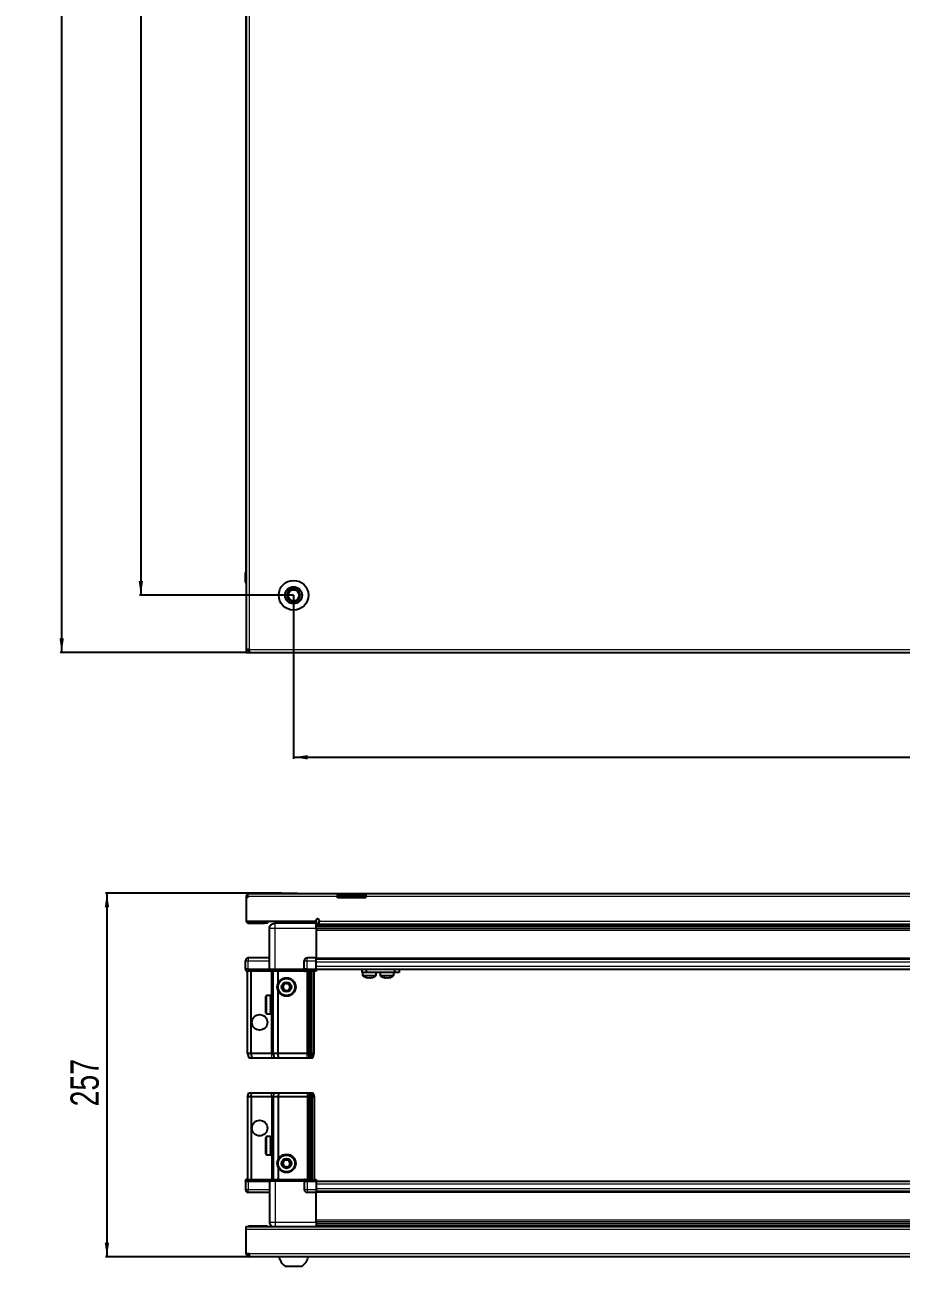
# Model space of a CAD drawing. Header units: millimetres. Extents: x -659 to 2301, y -260 to 1614.
# Drawn here: x -659 to -39, y -260 to 617 of the extents above; entities that cross this region are included whole.
import ezdxf

# ---------------------------------------------------------------- set-up
doc = ezdxf.new("R2010")
doc.units = ezdxf.units.MM
doc.layers.add('FORMAT', color=7, linetype='Continuous')
doc.styles.add('SLDTEXTSTYLE0', font='TXT', dxfattribs={"width": 0.75})
doc.dimstyles.new('SLDDIMSTYLE0', dxfattribs={"dimtxt": 20, "dimasz": 10, "dimexe": 0, "dimexo": 0.0625, "dimgap": 5, "dimtad": 2, "dimdec": 1, "dimrnd": 1e-09, "dimzin": 12, "dimdsep": 46, "dimtxsty": 'SLDTEXTSTYLE0', "dimsah": 1, "dimcen": 0.09, "dimadec": 0, "dimazin": 3, "dimtfac": 1, "dimtofl": 0, "dimtmove": 0, "dimatfit": 3, "dimfxl": 0, "dimfrac": 2, "dimtolj": 1, "dimtzin": 12, "dimarcsym": 0})

# ---------------------------------------------------------------- blocks, each defined once
blk = doc.blocks.new('_D')
at = {"layer": 'FORMAT'}
for p, q in [((-502.59, 1372.83), (-634.08, 1372.83)), ((-633.08, 173.83), (-633.08, 1372.83)), ((-502.59, 173.83), (-634.08, 173.83))]:
    blk.add_line(p, q, dxfattribs=at)
for points in [[(-633.08, 1372.83), (-634.62, 1362.83), (-631.54, 1362.83)], [(-633.08, 173.83), (-631.54, 183.83), (-634.62, 183.83)]]:
    blk.add_solid(points, dxfattribs=at)
at = {"layer": 'FORMAT', "insert": (-658.86, 743.77), "char_height": 20, "attachment_point": 1, "rotation": 90, "style": 'SLDTEXTSTYLE0'}
blk.add_mtext('1199', dxfattribs=at)
blk = doc.blocks.new('_D_2')
at = {"layer": 'FORMAT'}
for p, q in [((-469.08, 214.32), (-469.08, 98.83)), ((462.92, 214.32), (462.92, 98.83)), ((-469.08, 99.83), (462.92, 99.83))]:
    blk.add_line(p, q, dxfattribs=at)
for points in [[(-469.08, 99.83), (-459.08, 98.29), (-459.08, 101.37)], [(462.92, 99.83), (452.92, 101.37), (452.92, 98.29)]]:
    blk.add_solid(points, dxfattribs=at)
at = {"layer": 'FORMAT', "insert": (-25.24, 125.61), "char_height": 20, "attachment_point": 1, "style": 'SLDTEXTSTYLE0'}
blk.add_mtext('932', dxfattribs=at)
blk = doc.blocks.new('_D_5')
at = {"layer": 'FORMAT'}
for p, q in [((-469.09, 1332.33), (-578.08, 1332.33)), ((-577.08, 1332.33), (-577.08, 214.33)), ((-469.09, 214.33), (-578.08, 214.33))]:
    blk.add_line(p, q, dxfattribs=at)
for points in [[(-577.08, 1332.33), (-578.62, 1322.33), (-575.54, 1322.33)], [(-577.08, 214.33), (-575.54, 224.33), (-578.62, 224.33)]]:
    blk.add_solid(points, dxfattribs=at)
at = {"layer": 'FORMAT', "insert": (-602.86, 743.77), "char_height": 20, "attachment_point": 1, "rotation": 90, "style": 'SLDTEXTSTYLE0'}
blk.add_mtext('1118', dxfattribs=at)
blk = doc.blocks.new('_D_10')
at = {"layer": 'FORMAT'}
for p, q in [((-477.72, 3.78), (-602.08, 3.78)), ((-601.08, 3.78), (-601.08, -253.22)), ((-500.49, -253.22), (-602.08, -253.22))]:
    blk.add_line(p, q, dxfattribs=at)
for points in [[(-601.08, 3.78), (-602.62, -6.22), (-599.54, -6.22)], [(-601.08, -253.22), (-599.54, -243.22), (-602.62, -243.22)]]:
    blk.add_solid(points, dxfattribs=at)
at = {"layer": 'FORMAT', "insert": (-626.86, -146.89), "char_height": 20, "attachment_point": 1, "rotation": 90, "style": 'SLDTEXTSTYLE0'}
blk.add_mtext('257', dxfattribs=at)

msp = doc.modelspace()

# ---------------------------------------------------------------- linework, layer by layer
at = {"color": 7, "linetype": 'Continuous', "lineweight": 25}
for p, q in [((-502.58, 1370.73), (-502.58, 175.93)), ((-502.93, 1316.33), (-502.93, 230.33)), ((-503.08, 223.83), (-503.08, 230.33)), ((-503.08, 230.33), (-503.08, 230.33)), ((-503.08, 230.33), (-503.08, 230.33)), ((-503.08, 230.33), (-503.08, 223.83)), ((-502.58, 230.33), (-503.08, 230.33)), ((-502.58, 222.51), (-502.58, 222.51)), ((-500.48, 175.93), (-502.58, 175.93)), ((-502.58, 175.93), (-502.58, 175.33)), ((-500.48, 175.93), (-500.48, 173.83)), ((-500.48, 175.33), (-502.58, 175.33)), ((-502.58, 175.33), (-502.58, 173.83)), ((-502.58, 173.83), (-500.48, 173.83)), ((-500.48, 173.83), (494.32, 173.83)), ((-501.58, 1.38), (-502.58, 1.38)), ((-502.58, 1.38), (-502.58, 0.48)), ((-502.58, 0.48), (-502.58, -16.02)), ((-501.58, 0.48), (-502.58, 0.48)), ((-501.58, 1.38), (-501.58, 0.48)), ((-500.98, 3.48), (-438.08, 3.48)), ((-477.71, 3.78), (-477.71, 3.48)), ((-477.71, 3.78), (-466.14, 3.78)), ((-466.14, 3.48), (-466.14, 3.78)), ((-438.08, 1.38), (-438.08, 3.48)), ((-438.08, 3.48), (-428.08, 3.48)), ((-428.08, 1.98), (-438.08, 1.98)), ((-438.08, 0.48), (-438.08, 1.38)), ((-418.08, 0.48), (-438.08, 0.48)), ((-428.08, 3.48), (-418.08, 3.48)), ((-418.08, 1.98), (-428.08, 1.98)), ((-418.08, 3.48), (411.92, 3.48)), ((-418.08, 3.48), (-418.08, 1.38)), ((-418.08, 0.48), (-418.08, 1.38)), ((-502.58, -16.02), (-453.08, -16.02)), ((-500.48, -17.52), (-489.58, -17.52)), ((-487.58, -17.52), (-489.58, -17.52)), ((-487.58, -16.02), (-487.58, -17.52)), ((-482.33, -16.02), (-482.33, -17.52)), ((-453.08, -17.52), (-482.08, -17.52)), ((-455.83, -17.52), (-455.83, -16.02)), ((-453.08, -16.02), (-453.08, -15.17)), ((-453.08, -16.02), (-453.08, -17.52)), ((-451.08, -15.17), (-451.08, -15.92)), ((-451.08, -18.02), (-451.08, -15.92)), ((-486.08, -50.02), (-486.08, -21.02)), ((-453.08, -18.17), (-429.2, -18.17)), ((446.92, -19.97), (-453.08, -19.97)), ((446.92, -20), (-453.08, -20)), ((-453.08, -21.02), (-453.08, -42.02)), ((-451.08, -18.02), (-15.58, -18.02)), ((-434.58, -18.02), (-434.58, -18.17)), ((-434.41, -18.02), (-434.41, -18.17)), ((-434.21, -18.02), (-434.21, -18.17)), ((-433.66, -18.02), (-433.66, -18.17)), ((-433.24, -18.02), (-433.24, -18.17)), ((-432.35, -18.02), (-432.35, -18.17)), ((-431.77, -18.02), (-431.77, -18.17)), ((-430.63, -18.02), (-430.63, -18.17)), ((-429.94, -18.02), (-429.94, -18.17)), ((-429.2, -18.17), (-428.66, -18.17)), ((-428.66, -18.02), (-428.66, -18.17)), ((-428.66, -18.17), (-428.65, -18.17)), ((-428.65, -18.17), (-427.92, -18.17)), ((-428.47, -18.02), (-428.47, -18.17)), ((-427.97, -18.02), (-427.97, -18.17)), ((-427.92, -18.02), (-427.92, -18.17)), ((-427.92, -18.17), (-426.96, -18.17)), ((-427.92, -18.17), (-427.92, -18.17)), ((-426.96, -18.17), (420.8, -18.17)), ((-426.63, -18.02), (-426.63, -18.17)), ((-426.62, -18.02), (-426.62, -18.17)), ((-425.92, -18.02), (-425.92, -18.17)), ((-424.74, -18.02), (-424.74, -18.17)), ((-424.13, -18.02), (-424.13, -18.17)), ((-423.18, -18.02), (-423.18, -18.17)), ((-422.73, -18.02), (-422.73, -18.17)), ((-422.1, -18.02), (-422.1, -18.17)), ((-421.85, -18.02), (-421.85, -18.17)), ((-421.6, -18.02), (-421.6, -18.17)), ((-421.58, -18.02), (-421.58, -18.17)), ((-486.08, -42.02), (-501.08, -42.02)), ((-453.08, -42.02), (-459.58, -42.02)), ((-453.08, -44.02), (-453.08, -42.02)), ((-453.08, -42.67), (446.92, -42.67)), ((-503.08, -50.02), (-503.08, -44.02)), ((-503.08, -50.02), (-503.08, -50.02)), ((-503.08, -50.02), (-503.08, -50.36)), ((-503.08, -50.02), (-503.08, -50.36)), ((-501.08, -50.02), (-503.08, -50.02)), ((-503.08, -50.36), (-502.58, -51.22)), ((-503.08, -50.36), (-502.58, -51.22)), ((-502.58, -51.22), (-501.08, -51.22)), ((-501.58, -109.52), (-501.58, -51.22)), ((-501.08, -50.02), (-486.28, -50.02)), ((-486.28, -51.22), (-501.08, -51.22)), ((-499.08, -109.52), (-499.08, -51.22)), ((-486.28, -50.02), (-486.08, -50.02)), ((-486.08, -51.22), (-486.28, -51.22)), ((-486.08, -50.02), (-486.08, -51.22)), ((-486.08, -50.02), (-482.08, -50.02)), ((-482.08, -51.22), (-486.08, -51.22)), ((-483.58, -109.52), (-483.58, -51.22)), ((-482.08, -50.02), (-461.78, -50.02)), ((-461.78, -51.22), (-482.08, -51.22)), ((-480.08, -60.02), (-480.08, -51.22)), ((-461.78, -50.02), (-461.58, -50.02)), ((-461.58, -51.22), (-461.78, -51.22)), ((-461.58, -50.02), (-461.58, -44.02)), ((-461.58, -50.02), (-461.58, -51.22)), ((-459.58, -50.02), (-461.58, -50.02)), ((-461.58, -50.02), (-459.58, -50.02)), ((-461.58, -51.22), (-460.9, -51.22)), ((-453.08, -51.22), (-460.9, -51.22)), ((-459.58, -50.02), (-453.08, -50.02)), ((-459.58, -50.36), (-453.08, -50.36)), ((-458.58, -109.52), (-458.58, -51.22)), ((-457.58, -109.52), (-457.58, -51.22)), ((-456.08, -109.52), (-456.08, -51.22)), ((-454.58, -109.52), (-454.58, -51.22)), ((-453.08, -50.02), (-453.08, -44.02)), ((-453.08, -49.87), (446.92, -49.87)), ((-453.08, -50.02), (-453.08, -50.36)), ((-453.08, -50.36), (-453.08, -51.22)), ((-420.63, -52.37), (-420.63, -49.87)), ((-417.63, -52.37), (-420.63, -52.37)), ((-420.28, -52.37), (-420.28, -54.28)), ((-417.63, -49.87), (-417.63, -52.37)), ((-397.43, -52.37), (-417.63, -52.37)), ((-410.78, -54.28), (-410.78, -52.37)), ((-407.83, -52.37), (-407.83, -54.28)), ((-407.78, -52.37), (-407.78, -54.28)), ((-398.28, -54.28), (-398.28, -52.37)), ((-397.43, -52.37), (-397.43, -49.87)), ((-394.43, -52.37), (-397.43, -52.37)), ((-394.43, -49.87), (-394.43, -52.37)), ((-488.78, -80.72), (-488.78, -69.32)), ((-485.08, -68.52), (-487.98, -68.52)), ((-485.58, -68.62), (-485.08, -68.62)), ((-485.58, -68.62), (-485.58, -68.78)), ((-485.58, -68.78), (-485.08, -68.78)), ((-485.58, -69.27), (-485.08, -69.27)), ((-485.58, -69.27), (-485.58, -69.65)), ((-485.58, -69.65), (-485.08, -69.65)), ((-485.08, -68.62), (-485.08, -68.52)), ((-485.08, -68.78), (-485.08, -68.62)), ((-485.08, -69.27), (-485.08, -68.78)), ((-485.08, -69.65), (-485.08, -69.27)), ((-485.08, -70.49), (-485.08, -69.65)), ((-480.08, -109.52), (-480.08, -65.02)), ((-485.58, -70.49), (-485.08, -70.49)), ((-485.58, -70.49), (-485.58, -71.05)), ((-485.58, -71.05), (-485.08, -71.05)), ((-485.58, -72.15), (-485.08, -72.15)), ((-485.58, -72.15), (-485.58, -72.83)), ((-485.58, -72.83), (-485.08, -72.83)), ((-485.58, -74.09), (-485.08, -74.09)), ((-485.58, -74.09), (-485.58, -74.83)), ((-485.58, -74.39), (-485.08, -74.39)), ((-485.58, -74.83), (-485.08, -74.83)), ((-485.58, -76.12), (-485.08, -76.12)), ((-485.58, -76.12), (-485.58, -76.84)), ((-485.58, -76.26), (-485.08, -76.26)), ((-485.58, -76.84), (-485.08, -76.84)), ((-485.58, -78.05), (-485.08, -78.05)), ((-485.58, -78.05), (-485.58, -78.68)), ((-485.58, -78.68), (-485.08, -78.68)), ((-485.08, -71.05), (-485.08, -70.49)), ((-484.98, -70.62), (-485.08, -70.62)), ((-485.08, -72.15), (-485.08, -71.05)), ((-485.08, -72.83), (-485.08, -72.15)), ((-485.08, -74.09), (-485.08, -72.83)), ((-485.08, -74.39), (-485.08, -74.09)), ((-485.08, -76.12), (-485.08, -74.83)), ((-485.08, -76.84), (-485.08, -76.26)), ((-485.08, -78.05), (-485.08, -76.84)), ((-485.08, -78.68), (-485.08, -78.05)), ((-485.08, -79.68), (-485.08, -78.68)), ((-484.98, -72.14), (-484.98, -70.62)), ((-484.98, -79.42), (-484.98, -72.14)), ((-484.09, -71.72), (-484.58, -71.02)), ((-484.58, -79.02), (-484.58, -71.02)), ((-484.58, -79.02), (-484.09, -78.33)), ((-483.61, -71.02), (-484.09, -71.72)), ((-484.09, -78.33), (-484.09, -71.72)), ((-484.09, -78.33), (-483.61, -79.02)), ((-483.58, -71.02), (-483.61, -71.02)), ((-483.61, -79.02), (-483.61, -71.02)), ((-487.98, -81.52), (-485.08, -81.52)), ((-485.58, -79.68), (-485.08, -79.68)), ((-485.58, -79.68), (-485.58, -80.16)), ((-485.58, -80.16), (-485.08, -80.16)), ((-485.58, -80.85), (-485.08, -80.85)), ((-485.58, -80.85), (-485.58, -81.14)), ((-485.58, -81.14), (-485.08, -81.14)), ((-485.58, -81.46), (-485.08, -81.46)), ((-485.58, -81.46), (-485.58, -81.52)), ((-485.58, -81.52), (-485.08, -81.52)), ((-485.08, -79.42), (-484.98, -79.42)), ((-485.08, -80.16), (-485.08, -79.68)), ((-485.08, -80.85), (-485.08, -80.16)), ((-485.08, -81.14), (-485.08, -80.85)), ((-485.08, -81.46), (-485.08, -81.14)), ((-485.08, -81.52), (-485.08, -81.46)), ((-485.08, -81.52), (-485.08, -81.52)), ((-483.61, -79.02), (-483.58, -79.02)), ((-499.08, -109.52), (-501.58, -109.52)), ((-501.58, -109.52), (-500.77, -112.52)), ((-500.77, -112.52), (-498.92, -112.52)), ((-484.58, -109.52), (-499.08, -109.52)), ((-499.08, -109.52), (-498.92, -112.52)), ((-498.92, -112.52), (-484.58, -112.52)), ((-483.58, -109.52), (-484.58, -109.52)), ((-484.58, -112.52), (-482.77, -112.52)), ((-480.08, -109.52), (-483.58, -109.52)), ((-483.58, -109.52), (-482.77, -112.52)), ((-482.77, -112.52), (-479.74, -112.52)), ((-459.58, -109.52), (-480.08, -109.52)), ((-479.74, -112.52), (-480.08, -109.52)), ((-479.74, -112.52), (-459.58, -112.52)), ((-458.58, -109.52), (-459.58, -109.52)), ((-459.58, -112.52), (-457.77, -112.52)), ((-457.58, -109.52), (-458.58, -109.52)), ((-457.77, -112.52), (-458.58, -109.52)), ((-457.77, -112.52), (-457.03, -112.52)), ((-456.08, -109.52), (-457.58, -109.52)), ((-457.03, -112.52), (-457.58, -109.52)), ((-457.03, -112.52), (-456.53, -112.52)), ((-456.53, -112.52), (-456.08, -109.52)), ((-456.53, -112.52), (-455.38, -112.52)), ((-454.58, -109.52), (-456.08, -109.52)), ((-455.38, -112.52), (-454.58, -109.52)), ((-501.58, -140.22), (-500.77, -137.22)), ((-499.08, -140.22), (-501.58, -140.22)), ((-501.58, -140.22), (-501.58, -198.52)), ((-500.77, -137.22), (-498.92, -137.22)), ((-499.08, -140.22), (-498.92, -137.22)), ((-499.08, -140.22), (-499.08, -198.52)), ((-484.58, -140.22), (-499.08, -140.22)), ((-498.92, -137.22), (-484.58, -137.22)), ((-484.58, -137.22), (-482.77, -137.22)), ((-483.58, -140.22), (-484.58, -140.22)), ((-483.58, -140.22), (-482.77, -137.22)), ((-480.08, -140.22), (-483.58, -140.22)), ((-483.58, -140.22), (-483.58, -198.52)), ((-482.77, -137.22), (-479.74, -137.22)), ((-479.74, -137.22), (-480.08, -140.22)), ((-459.58, -140.22), (-480.08, -140.22)), ((-480.08, -140.22), (-480.08, -184.72)), ((-479.74, -137.22), (-459.58, -137.22)), ((-459.58, -137.22), (-457.77, -137.22)), ((-458.58, -140.22), (-459.58, -140.22)), ((-457.77, -137.22), (-458.58, -140.22)), ((-457.58, -140.22), (-458.58, -140.22)), ((-458.58, -140.22), (-458.58, -198.52)), ((-457.77, -137.22), (-457.03, -137.22)), ((-457.03, -137.22), (-457.58, -140.22)), ((-456.08, -140.22), (-457.58, -140.22)), ((-457.58, -140.22), (-457.58, -198.52)), ((-457.03, -137.22), (-456.53, -137.22)), ((-456.53, -137.22), (-456.08, -140.22)), ((-456.53, -137.22), (-455.38, -137.22)), ((-454.58, -140.22), (-456.08, -140.22)), ((-456.08, -140.22), (-456.08, -198.52)), ((-455.38, -137.22), (-454.58, -140.22)), ((-454.58, -140.22), (-454.58, -198.52)), ((-488.78, -180.42), (-488.78, -169.02)), ((-485.58, -168.22), (-487.98, -168.22)), ((-485.58, -168.22), (-485.58, -168.23)), ((-485.58, -168.23), (-485.08, -168.23)), ((-485.58, -168.42), (-485.08, -168.42)), ((-485.58, -168.42), (-485.58, -168.64)), ((-485.58, -168.64), (-485.08, -168.64)), ((-485.58, -169.21), (-485.08, -169.21)), ((-485.58, -169.21), (-485.58, -169.64)), ((-485.58, -169.64), (-485.08, -169.64)), ((-485.58, -170.55), (-485.08, -170.55)), ((-485.58, -170.55), (-485.58, -171.14)), ((-485.58, -171.14), (-485.08, -171.14)), ((-485.58, -172.29), (-485.08, -172.29)), ((-485.58, -172.29), (-485.58, -172.99)), ((-485.58, -172.99), (-485.08, -172.99)), ((-485.58, -174.27), (-485.08, -174.27)), ((-485.58, -174.27), (-485.58, -175.01)), ((-485.58, -174.42), (-485.08, -174.42)), ((-485.58, -174.92), (-485.08, -174.92)), ((-485.58, -175.01), (-485.08, -175.01)), ((-485.08, -168.42), (-485.08, -168.23)), ((-485.08, -168.64), (-485.08, -168.42)), ((-485.08, -169.21), (-485.08, -168.64)), ((-485.08, -169.64), (-485.08, -169.21)), ((-485.08, -170.55), (-485.08, -169.64)), ((-484.98, -170.32), (-485.08, -170.32)), ((-485.08, -171.14), (-485.08, -170.55)), ((-485.08, -172.29), (-485.08, -171.14)), ((-485.08, -172.99), (-485.08, -172.29)), ((-485.08, -174.27), (-485.08, -172.99)), ((-485.08, -174.42), (-485.08, -174.27)), ((-485.08, -175.01), (-485.08, -174.92)), ((-485.08, -176.3), (-485.08, -175.01)), ((-484.98, -179.12), (-484.98, -170.32)), ((-484.09, -171.42), (-484.58, -170.72)), ((-484.58, -178.72), (-484.58, -170.72)), ((-483.61, -170.72), (-484.09, -171.42)), ((-484.09, -178.03), (-484.09, -171.42)), ((-483.58, -170.72), (-483.61, -170.72)), ((-483.61, -178.72), (-483.61, -170.72)), ((-487.98, -181.22), (-485.58, -181.22)), ((-485.58, -176.3), (-485.08, -176.3)), ((-485.58, -176.3), (-485.58, -177)), ((-485.58, -177), (-485.08, -177)), ((-485.58, -178.17), (-485.08, -178.17)), ((-485.58, -178.17), (-485.58, -178.77)), ((-485.58, -178.77), (-485.08, -178.77)), ((-485.58, -179.7), (-485.08, -179.7)), ((-485.58, -179.7), (-485.58, -180.15)), ((-485.58, -180.15), (-485.08, -180.15)), ((-485.58, -180.75), (-485.08, -180.75)), ((-485.58, -180.75), (-485.58, -180.99)), ((-485.58, -180.99), (-485.08, -180.99)), ((-485.58, -181.21), (-485.08, -181.21)), ((-485.58, -181.21), (-485.58, -181.22)), ((-485.58, -181.22), (-485.08, -181.22)), ((-485.08, -177), (-485.08, -176.3)), ((-485.08, -178.17), (-485.08, -177)), ((-485.08, -178.77), (-485.08, -178.17)), ((-485.08, -179.7), (-485.08, -178.77)), ((-485.08, -179.12), (-484.98, -179.12)), ((-485.08, -180.15), (-485.08, -179.7)), ((-485.08, -180.75), (-485.08, -180.15)), ((-485.08, -180.99), (-485.08, -180.75)), ((-485.08, -181.21), (-485.08, -180.99)), ((-485.08, -181.22), (-485.08, -181.21)), ((-484.58, -178.72), (-484.09, -178.03)), ((-484.09, -178.03), (-483.61, -178.72)), ((-483.61, -178.72), (-483.58, -178.72)), ((-480.08, -189.72), (-480.08, -198.52)), ((-502.58, -198.52), (-503.08, -199.39)), ((-503.08, -199.72), (-503.08, -199.39)), ((-503.08, -199.72), (-501.08, -199.72)), ((-503.08, -199.72), (-503.08, -205.72)), ((-501.08, -198.52), (-502.58, -198.52)), ((-501.08, -198.52), (-486.28, -198.52)), ((-486.28, -199.72), (-501.08, -199.72)), ((-501.08, -199.72), (-486.28, -199.72)), ((-486.28, -198.52), (-486.08, -198.52)), ((-486.08, -199.72), (-486.28, -199.72)), ((-486.08, -199.72), (-486.08, -198.52)), ((-486.08, -198.52), (-482.08, -198.52)), ((-482.08, -199.72), (-486.08, -199.72)), ((-486.08, -199.72), (-486.08, -228.72)), ((-482.08, -198.52), (-461.78, -198.52)), ((-461.78, -199.72), (-482.08, -199.72)), ((-461.78, -198.52), (-461.58, -198.52)), ((-461.58, -199.72), (-461.78, -199.72)), ((-461.58, -199.72), (-461.58, -198.52)), ((-460.9, -198.52), (-461.58, -198.52)), ((-461.58, -199.72), (-459.58, -199.72)), ((-461.58, -199.72), (-461.58, -205.72)), ((-460.9, -198.52), (-453.08, -198.52)), ((-453.08, -199.39), (-459.58, -199.39)), ((-453.08, -199.72), (-459.58, -199.72)), ((-459.58, -199.72), (-453.08, -199.72)), ((-453.08, -198.52), (-453.08, -199.39)), ((-453.08, -199.39), (-453.08, -199.39)), ((-453.08, -199.72), (-453.08, -199.39)), ((-453.08, -199.72), (-453.08, -199.72)), ((-453.08, -199.72), (-453.08, -205.72)), ((446.92, -199.87), (-453.08, -199.87)), ((-486.08, -207.72), (-501.08, -207.72)), ((-453.08, -207.72), (-459.58, -207.72)), ((-453.08, -205.72), (-453.08, -207.72)), ((446.92, -207.07), (-453.08, -207.07)), ((-453.08, -228.72), (-453.08, -207.72)), ((-502.58, -233.82), (-502.58, -231.72)), ((-502.58, -231.72), (496.42, -231.72)), ((-502.58, -251.12), (-502.58, -233.82)), ((-487.58, -231.62), (-500.48, -231.62)), ((-487.58, -231.62), (-487.58, -231.72)), ((-453.08, -229.75), (446.92, -229.75)), ((-453.08, -229.78), (446.92, -229.78)), ((-429.2, -231.57), (-453.08, -231.57)), ((-434.58, -231.72), (-434.58, -231.57)), ((-434.54, -231.72), (-434.54, -231.57)), ((-434.27, -231.72), (-434.27, -231.57)), ((-434.01, -231.72), (-434.01, -231.57)), ((-433.36, -231.72), (-433.36, -231.57)), ((-432.89, -231.72), (-432.89, -231.57)), ((-431.93, -231.72), (-431.93, -231.57)), ((-431.31, -231.72), (-431.31, -231.57)), ((-430.12, -231.72), (-430.12, -231.57)), ((-429.46, -231.72), (-429.46, -231.57)), ((-429.41, -231.72), (-429.41, -231.57)), ((-428.11, -231.57), (-429.2, -231.57)), ((-428.11, -231.72), (-428.11, -231.57)), ((-428.11, -231.57), (-428.11, -231.57)), ((-427.38, -231.57), (-428.11, -231.57)), ((-428.1, -231.72), (-428.1, -231.57)), ((-427.6, -231.72), (-427.6, -231.57)), ((-427.37, -231.57), (-427.38, -231.57)), ((-427.37, -231.72), (-427.37, -231.57)), ((-426.96, -231.57), (-427.37, -231.57)), ((420.8, -231.57), (-426.96, -231.57)), ((-426.1, -231.72), (-426.1, -231.57)), ((-425.41, -231.72), (-425.41, -231.57)), ((-424.28, -231.72), (-424.28, -231.57)), ((-423.71, -231.72), (-423.71, -231.57)), ((-422.84, -231.72), (-422.84, -231.57)), ((-422.44, -231.72), (-422.44, -231.57)), ((-421.91, -231.72), (-421.91, -231.57)), ((-421.71, -231.72), (-421.71, -231.57)), ((-421.58, -231.72), (-421.58, -231.57)), ((-500.48, -251.12), (-502.58, -251.12)), ((-500.48, -251.12), (-500.48, -253.22)), ((494.32, -253.22), (-500.48, -253.22)), ((-475.08, -259.82), (-463.08, -259.82))]:
    msp.add_line(p, q, dxfattribs=at)
at = {"color": 8, "linetype": 'Continuous', "lineweight": 18}
for p, q in [((-500.48, 1370.73), (-500.48, 175.93)), ((-502.58, 223.83), (-503.08, 223.83)), ((-500.48, 175.93), (494.32, 175.93)), ((-438.08, 1.38), (-501.58, 1.38)), ((-428.08, 1.98), (-428.08, 3.48)), ((411.92, 1.38), (-418.08, 1.38)), ((-500.48, -16.02), (-500.48, -17.52)), ((-489.58, -17.52), (-489.58, -16.02)), ((-453.08, -17.52), (-451.08, -17.52)), ((-451.08, -15.92), (-15.58, -15.92)), ((-482.08, -21.02), (-453.08, -21.02)), ((-482.08, -50.02), (-482.08, -21.02)), ((446.92, -18.76), (-453.08, -18.76)), ((-453.08, -21.21), (446.92, -21.21)), ((446.92, -22.62), (-453.08, -22.62)), ((-501.08, -42.02), (-501.08, -44.02)), ((-459.58, -44.02), (-459.58, -42.02)), ((-453.08, -42.02), (446.92, -42.02)), ((-503.08, -44.02), (-501.08, -44.02)), ((-501.08, -50.02), (-501.08, -44.02)), ((-501.08, -44.02), (-486.08, -44.02)), ((-501.08, -50.02), (-501.08, -51.22)), ((-486.28, -51.22), (-486.28, -50.02)), ((-484.58, -71.02), (-484.58, -51.22)), ((-482.08, -50.02), (-482.08, -51.22)), ((-461.78, -51.22), (-461.78, -50.02)), ((-461.58, -44.02), (-459.58, -44.02)), ((-459.58, -44.02), (-453.08, -44.02)), ((-459.58, -50.02), (-459.58, -44.02)), ((-459.58, -50.02), (-459.58, -50.36)), ((-459.58, -109.52), (-459.58, -51.22)), ((-453.08, -44.67), (446.92, -44.67)), ((-453.08, -47.87), (446.92, -47.87)), ((-410.78, -54.28), (-420.28, -54.28)), ((-410.97, -54.65), (-420.08, -54.65)), ((-407.78, -54.28), (-407.83, -54.28)), ((-398.28, -54.28), (-407.78, -54.28)), ((-407.58, -54.65), (-407.63, -54.65)), ((-398.47, -54.65), (-407.58, -54.65)), ((-487.98, -81.52), (-487.98, -68.52)), ((-484.58, -109.52), (-484.58, -79.02)), ((-484.58, -109.52), (-484.58, -112.52)), ((-459.58, -112.52), (-459.58, -109.52)), ((-484.58, -140.22), (-484.58, -137.22)), ((-484.58, -140.22), (-484.58, -170.72)), ((-459.58, -137.22), (-459.58, -140.22)), ((-459.58, -140.22), (-459.58, -198.52)), ((-487.98, -181.22), (-487.98, -168.22)), ((-484.58, -178.72), (-484.58, -198.52)), ((-501.08, -199.72), (-501.08, -198.52)), ((-501.08, -199.72), (-501.08, -205.72)), ((-486.28, -199.72), (-486.28, -198.52)), ((-482.08, -199.72), (-482.08, -198.52)), ((-482.08, -199.72), (-482.08, -228.72)), ((-461.78, -199.72), (-461.78, -198.52)), ((-459.58, -199.72), (-459.58, -199.39)), ((-459.58, -199.72), (-459.58, -205.72)), ((-453.08, -199.72), (-453.08, -199.39)), ((-503.08, -205.72), (-501.08, -205.72)), ((-501.08, -205.72), (-486.08, -205.72)), ((-501.08, -207.72), (-501.08, -205.72)), ((-461.58, -205.72), (-459.58, -205.72)), ((-459.58, -205.72), (-453.08, -205.72)), ((-459.58, -205.72), (-459.58, -207.72)), ((446.92, -201.87), (-453.08, -201.87)), ((446.92, -205.07), (-453.08, -205.07)), ((446.92, -207.72), (-453.08, -207.72)), ((-453.08, -227.13), (446.92, -227.13)), ((496.42, -233.82), (-502.58, -233.82)), ((-500.48, -231.72), (-500.48, -231.62)), ((-482.08, -228.72), (-453.08, -228.72)), ((446.92, -228.54), (-453.08, -228.54)), ((-453.08, -230.99), (446.92, -230.99)), ((494.32, -251.12), (-500.48, -251.12))]:
    msp.add_line(p, q, dxfattribs=at)
at = {"color": 7, "linetype": 'Continuous', "lineweight": 25, "flags": 128}
msp.add_lwpolyline([(-500.48, -231.62), (-500.89, -231.67), (-501.12, -231.72)], dxfattribs=at)
at = {"color": 7, "linetype": 'Continuous', "lineweight": 25}
for centre, radius in [((-469.08, 214.33), 10.5), ((-469.08, 214.33), 6), ((-469.08, 214.33), 3.9), ((-474.08, -62.52), 6.5), ((-474.08, -62.52), 3.46), ((-493.08, -87.52), 5.5), ((-493.08, -162.22), 5.5), ((-474.08, -187.22), 6.5), ((-474.08, -187.22), 3.46)]:
    msp.add_circle(centre, radius, dxfattribs=at)
at = {"color": 8, "linetype": 'Continuous', "lineweight": 18}
for centre in [(-474.08, -62.52), (-474.08, -187.22)]:
    msp.add_circle(centre, 5.7, dxfattribs=at)
at = {"color": 7, "linetype": 'Continuous', "lineweight": 25}
for centre, radius, start, end in [((-501.08, 223.83), 2, 180, 199.56674), ((-501.08, 223.83), 2, 180, 221.40962), ((-501.08, 223.83), 2, 213.78451, 221.40962), ((-469.08, 214.33), 4.62, 120, 180), ((-469.08, 214.33), 4.62, 180, 240), ((-469.08, 214.33), 4.62, 60, 120), ((-469.08, 214.33), 4.62, 0, 60), ((-469.08, 214.33), 4.62, 300, 0), ((-469.08, 214.33), 4.62, 240, 300), ((-500.48, -15.42), 2.1, 196.60155, 270), ((-452.08, -15.17), 1, 0, 180), ((-501.08, -44.02), 2, 90, 180), ((-459.58, -44.02), 2, 90, 180), ((-474.08, -62.52), 2.5, 134.92207, 194.92207), ((-474.08, -62.52), 2.5, 74.92207, 134.92207), ((-474.08, -62.52), 2.5, 14.92207, 74.92207), ((-419.83, -54.28), 0.45, 180, 235.28209), ((-415.53, -48.07), 8, 235.28209, 258.9392), ((-415.53, -48.07), 8, 281.00757, 304.71791), ((-411.23, -54.28), 0.45, 304.71791, 0), ((-407.38, -54.28), 0.45, 180, 235.28209), ((-407.33, -54.28), 0.45, 180, 235.28209), ((-403.08, -48.07), 8, 235.28209, 255.8287), ((-403.03, -48.07), 8, 235.28209, 259.06255), ((-403.03, -48.07), 8, 280.87532, 304.71791), ((-398.73, -54.28), 0.45, 304.71791, 0), ((-487.98, -69.32), 0.8, 90, 180), ((-474.08, -62.52), 2.5, 194.92207, 254.92207), ((-474.08, -62.52), 2.5, 254.92207, 314.92207), ((-474.08, -62.52), 2.5, 314.92207, 14.92207), ((-484.58, -70.62), 0.4, 180, 270), ((-487.98, -80.72), 0.8, 180, 270), ((-484.58, -79.42), 0.4, 90, 180), ((-487.98, -169.02), 0.8, 90, 180), ((-484.58, -170.32), 0.4, 180, 270), ((-487.98, -180.42), 0.8, 180, 270), ((-484.58, -179.12), 0.4, 90, 180), ((-474.08, -187.22), 2.5, 147.37605, 207.37605), ((-474.08, -187.22), 2.5, 207.37605, 267.37605), ((-474.08, -187.22), 2.5, 87.37605, 147.37605), ((-474.08, -187.22), 2.5, 267.37605, 327.37605), ((-474.08, -187.22), 2.5, 27.37605, 87.37605), ((-474.08, -187.22), 2.5, 327.37605, 27.37605), ((-501.08, -205.72), 2, 180, 270), ((-459.58, -205.72), 2, 180, 270), ((-500.48, -251.12), 2.1, 180, 270), ((-500.48, -251.12), 0.6, 180, 270), ((-468.05, -250.2), 11.91, 194.70035, 233.8734), ((-470.1, -250.2), 11.91, 306.1266, 345.29965)]:
    msp.add_arc(centre, radius, start, end, dxfattribs=at)
for centre, start_param, end_param in [((-459.58, -53.82), 0, 0.722734), ((-459.58, -195.93), 2.418858, 3.141593)]:
    msp.add_ellipse(centre, major_axis=(0, 3.46), ratio=0.57735, start_param=start_param, end_param=end_param, dxfattribs=at)
for points, knots in [([(-473.7, 214.33), (-473.37, 214.9), (-472.8, 215.88), (-471.98, 217.31), (-471.57, 218.02), (-471.39, 218.33)], [0, 0, 0, 0, 0.439131, 0.751378, 1, 1, 1, 1]), ([(-471.39, 210.33), (-471.72, 210.9), (-472.28, 211.88), (-473.11, 213.31), (-473.51, 214.02), (-473.7, 214.33)], [0, 0, 0, 0, 0.439131, 0.751378, 1, 1, 1, 1]), ([(-471.39, 218.33), (-471.19, 218.33), (-470.48, 218.33), (-469.17, 218.33), (-467.78, 218.33), (-467.04, 218.33), (-466.77, 218.33)], [0, 0, 0, 0, 0.139329, 0.48527, 0.816356, 1, 1, 1, 1]), ([(-466.77, 218.33), (-466.44, 217.76), (-465.87, 216.78), (-465.05, 215.35), (-464.64, 214.64), (-464.46, 214.33)], [0, 0, 0, 0, 0.439131, 0.751378, 1, 1, 1, 1]), ([(-464.46, 214.33), (-464.79, 213.76), (-465.36, 212.78), (-466.18, 211.35), (-466.59, 210.64), (-466.77, 210.33)], [0, 0, 0, 0, 0.439131, 0.751378, 1, 1, 1, 1]), ([(-466.77, 210.33), (-467.04, 210.33), (-467.78, 210.33), (-469.17, 210.33), (-470.48, 210.33), (-471.19, 210.33), (-471.39, 210.33)], [0, 0, 0, 0, 0.183644, 0.51473, 0.860671, 1, 1, 1, 1]), ([(-500.98, 3.38), (-501.06, 3.37), (-501.38, 3.33), (-501.86, 3), (-502.33, 2.45), (-502.55, 1.87), (-502.57, 1.5), (-502.58, 1.38)], [0, 0, 0, 0, 0.089262, 0.347509, 0.605751, 0.863994, 1, 1, 1, 1]), ([(-501.58, 1.38), (-501.53, 1.63), (-501.44, 2.12), (-501.31, 2.76), (-501.18, 3.23), (-501.07, 3.45), (-501, 3.47), (-500.98, 3.48)], [0, 0, 0, 0, 0.2302553, 0.4485219, 0.6667858, 0.8850496, 1, 1, 1, 1]), ([(-486.08, -21.02), (-486.03, -20.58), (-485.96, -19.91), (-485.52, -19.09), (-485.07, -18.53), (-484.51, -18.08), (-483.7, -17.64), (-483.02, -17.57), (-482.58, -17.52)], [0, 0, 0, 0, 0.239457, 0.368361, 0.5, 0.631639, 0.760543, 1, 1, 1, 1]), ([(-482.08, -17.52), (-482.14, -17.52), (-482.27, -17.52), (-482.44, -17.52), (-482.56, -17.52), (-482.57, -17.52), (-482.58, -17.52)], [0, 0, 0, 0, 0.249394, 0.500333, 0.750167, 1, 1, 1, 1]), ([(-453.08, -21.02), (-453.08, -20.63), (-453.08, -19.84), (-453.08, -18.8), (-453.08, -18), (-453.08, -17.58), (-453.08, -17.54), (-453.08, -17.52)], [0, 0, 0, 0, 0.214694, 0.429388, 0.644082, 0.858775, 1, 1, 1, 1]), ([(-476.86, -61.77), (-476.5, -61.41), (-475.82, -60.73), (-475.14, -60.05), (-474.82, -59.74)], [0, 0, 0, 0, 0.534686, 1, 1, 1, 1]), ([(-474.82, -59.74), (-474.32, -59.87), (-473.39, -60.12), (-472.46, -60.37), (-472.03, -60.49)], [0, 0, 0, 0, 0.534686, 1, 1, 1, 1]), ([(-472.03, -60.49), (-472, -60.61), (-471.85, -61.19), (-471.59, -62.15), (-471.38, -62.94), (-471.29, -63.28)], [0, 0, 0, 0, 0.133125, 0.637099, 1, 1, 1, 1]), ([(-417.03, -55.93), (-417.03, -55.93), (-417.03, -55.94), (-417.16, -55.9), (-417.34, -55.85), (-417.49, -55.8), (-417.57, -55.76), (-417.58, -55.75), (-417.58, -55.75), (-417.57, -55.75), (-417.55, -55.76), (-417.47, -55.77), (-417.18, -55.84), (-416.8, -55.91), (-416.39, -55.94), (-416.12, -55.92), (-415.96, -55.85), (-415.86, -55.78), (-415.78, -55.76), (-415.76, -55.75), (-415.74, -55.75), (-415.72, -55.75), (-415.68, -55.76), (-415.58, -55.79), (-415.42, -55.86), (-415.2, -55.92), (-414.9, -55.94), (-414.55, -55.92), (-414.25, -55.87), (-414.01, -55.82), (-413.89, -55.79), (-413.81, -55.77), (-413.75, -55.76), (-413.72, -55.75), (-413.7, -55.75), (-413.7, -55.75), (-413.69, -55.75)], [0, 0, 0, 0, 0.026098, 0.079837, 0.137205, 0.178357, 0.199039, 0.20334, 0.207689, 0.210723, 0.214544, 0.22148, 0.248602, 0.355777, 0.404897, 0.454423, 0.54605, 0.591404, 0.597119, 0.601325, 0.604382, 0.607444, 0.611991, 0.624229, 0.678519, 0.75975, 0.804305, 0.849026, 0.923625, 0.95136, 0.968708, 0.979996, 0.991142, 0.995473, 0.998845, 1, 1, 1, 1]), ([(-413.69, -55.75), (-413.69, -55.75), (-413.68, -55.75), (-413.68, -55.76), (-413.72, -55.79), (-413.87, -55.86), (-414, -55.91), (-414.06, -55.94), (-414.01, -55.93), (-414, -55.93)], [0, 0, 0, 0, 0.015183, 0.036536, 0.0957, 0.360142, 0.675239, 0.874535, 1, 1, 1, 1]), ([(-404.54, -55.93), (-404.54, -55.93), (-404.52, -55.93), (-404.66, -55.89), (-404.82, -55.82), (-404.94, -55.77), (-404.94, -55.75), (-404.93, -55.75), (-404.92, -55.75), (-404.89, -55.76), (-404.81, -55.77), (-404.47, -55.85), (-404.04, -55.93), (-403.61, -55.94), (-403.39, -55.9), (-403.22, -55.85), (-403.1, -55.8), (-403.02, -55.76), (-402.97, -55.75), (-402.95, -55.75), (-402.92, -55.75), (-402.9, -55.76), (-402.84, -55.77), (-402.7, -55.84), (-402.55, -55.91), (-402.25, -55.94), (-401.86, -55.92), (-401.47, -55.85), (-401.18, -55.78), (-401.07, -55.76), (-401.05, -55.75), (-401.03, -55.75), (-401.03, -55.75), (-401.03, -55.76), (-401.09, -55.79), (-401.26, -55.86), (-401.47, -55.92), (-401.5, -55.93), (-401.51, -55.93)], [0, 0, 0, 0, 0.028363, 0.080682, 0.138356, 0.167292, 0.170918, 0.173795, 0.176698, 0.18005, 0.186399, 0.213077, 0.319019, 0.35398, 0.399283, 0.447645, 0.482337, 0.499772, 0.503397, 0.507064, 0.509622, 0.512843, 0.51869, 0.541554, 0.631904, 0.673313, 0.715064, 0.792307, 0.830541, 0.835358, 0.838904, 0.841481, 0.844063, 0.847895, 0.858212, 0.90398, 0.972459, 1, 1, 1, 1]), ([(-476.12, -64.56), (-476.21, -64.23), (-476.42, -63.43), (-476.68, -62.47), (-476.83, -61.89), (-476.86, -61.77)], [0, 0, 0, 0, 0.3629006, 0.8668753, 1, 1, 1, 1]), ([(-473.33, -65.31), (-473.83, -65.18), (-474.76, -64.93), (-475.69, -64.68), (-476.12, -64.56)], [0, 0, 0, 0, 0.5346859, 1, 1, 1, 1]), ([(-471.29, -63.28), (-471.66, -63.64), (-472.34, -64.32), (-473.02, -65), (-473.33, -65.31)], [0, 0, 0, 0, 0.5346859, 1, 1, 1, 1]), ([(-476.96, -187.09), (-476.68, -186.66), (-476.16, -185.85), (-475.65, -185.04), (-475.41, -184.66)], [0, 0, 0, 0, 0.534686, 1, 1, 1, 1]), ([(-475.63, -189.66), (-475.69, -189.55), (-475.97, -189.01), (-476.42, -188.13), (-476.8, -187.4), (-476.96, -187.09)], [0, 0, 0, 0, 0.133125, 0.637099, 1, 1, 1, 1]), ([(-472.75, -189.79), (-473.27, -189.76), (-474.23, -189.72), (-475.19, -189.68), (-475.63, -189.66)], [0, 0, 0, 0, 0.534686, 1, 1, 1, 1]), ([(-475.41, -184.66), (-474.89, -184.69), (-473.93, -184.73), (-472.97, -184.77), (-472.52, -184.79)], [0, 0, 0, 0, 0.534686, 1, 1, 1, 1]), ([(-471.19, -187.36), (-471.47, -187.79), (-471.99, -188.6), (-472.51, -189.41), (-472.75, -189.79)], [0, 0, 0, 0, 0.534686, 1, 1, 1, 1]), ([(-472.52, -184.79), (-472.36, -185.1), (-471.98, -185.83), (-471.53, -186.71), (-471.25, -187.25), (-471.19, -187.36)], [0, 0, 0, 0, 0.362901, 0.866875, 1, 1, 1, 1]), ([(-486.08, -228.72), (-486.03, -229.16), (-485.96, -229.84), (-485.52, -230.66), (-485.07, -231.21), (-484.66, -231.57), (-484.4, -231.7), (-484.36, -231.72)], [0, 0, 0, 0, 0.363018, 0.558438, 0.758004, 0.95757, 1, 1, 1, 1]), ([(-453.08, -228.72), (-453.08, -229.12), (-453.08, -229.91), (-453.08, -230.93), (-453.08, -231.56), (-453.08, -231.71), (-453.08, -231.72)], [0, 0, 0, 0, 0.32552, 0.65104, 0.97656, 1, 1, 1, 1])]:
    msp.add_open_spline(points, degree=3, knots=knots, dxfattribs=at)
at = {"color": 8, "linetype": 'Continuous', "lineweight": 18}
for points, knots in [([(-482.08, -21.02), (-482.08, -20.58), (-482.08, -19.91), (-482.08, -19.09), (-482.08, -18.53), (-482.08, -18.08), (-482.08, -17.64), (-482.08, -17.57), (-482.08, -17.52)], [0, 0, 0, 0, 0.239457, 0.368361, 0.5, 0.631639, 0.760543, 1, 1, 1, 1]), ([(-482.08, -228.72), (-482.08, -229.16), (-482.08, -229.84), (-482.08, -230.66), (-482.08, -231.21), (-482.08, -231.57), (-482.08, -231.7), (-482.08, -231.72)], [0, 0, 0, 0, 0.363018, 0.558438, 0.758004, 0.95757, 1, 1, 1, 1])]:
    msp.add_open_spline(points, degree=3, knots=knots, dxfattribs=at)
for points in [[(-486.08, -21.02), (-486.02, -21.02), (-485.9, -21.02), (-484.97, -21.02), (-483.65, -21.02), (-482.6, -21.02), (-482.08, -21.02)], [(-486.08, -228.72), (-486.02, -228.72), (-485.9, -228.72), (-484.97, -228.72), (-483.65, -228.72), (-482.6, -228.72), (-482.08, -228.72)]]:
    msp.add_open_spline(points, degree=3, dxfattribs=at)

# ---------------------------------------------------------------- dimensions: what is measured, and where the dimension line sits
at = {"layer": 'FORMAT'}
for base, p1, p2, picture, middle in [((-633.08, 1372.83), (-502.58, 173.83), (-502.58, 1372.83), '_D', (-633.08, 773.33)), ((-577.08, 214.33), (-469.08, 1332.33), (-469.08, 214.33), '_D_5', (-577.08, 773.33)), ((-601.08, -253.22), (-477.71, 3.78), (-500.48, -253.22), '_D_10', (-601.08, -124.72))]:
    dim = msp.add_linear_dim(base=base, p1=p1, p2=p2, angle=90, dimstyle='SLDDIMSTYLE0', dxfattribs=at)
    dim.commit()
    dim.dimension.update_dxf_attribs({"geometry": picture, "text_midpoint": middle, "dimtype": 160})
dim = msp.add_linear_dim(base=(462.92, 99.83), p1=(-469.08, 214.33), p2=(462.92, 214.33), dimstyle='SLDDIMSTYLE0', dxfattribs=at)
dim.commit()
dim.dimension.update_dxf_attribs({"geometry": '_D_2', "text_midpoint": (-3.08, 99.83), "dimtype": 160})

doc.saveas('drawing.dxf')
